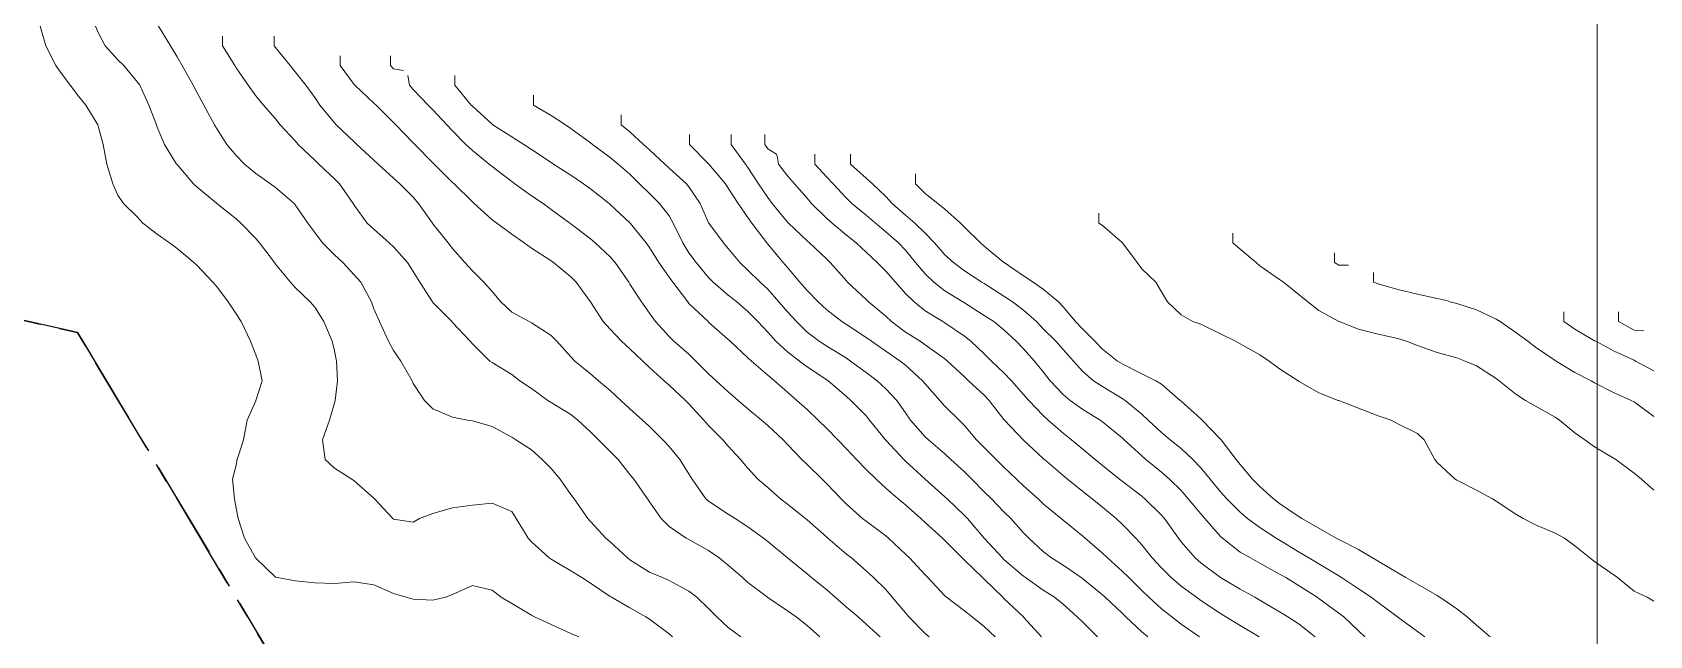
# Model space of a CAD drawing. Header units: centimetres. Extents: x 0 to 642158, y -847 to 649707.
# Drawn here: x 616827.08 to 616868.15, y 621720.28 to 621735.6 of the extents above; entities that cross this region are included whole.
import ezdxf

# ---------------------------------------------------------------- set-up
doc = ezdxf.new("R2010")
doc.units = ezdxf.units.CM
doc.header["$MEASUREMENT"] = 0
doc.linetypes.add('CENTERX2', pattern=[4, 2.5, -0.5, 0.5, -0.5])
doc.layers.add('MEV_grille', color=254, linetype='Continuous', lineweight=9)
doc.layers.add('WAL_topographie 0.5', color=253, linetype='Continuous', lineweight=20)
doc.layers.add('SPW_parcellaire cadastral', color=7, linetype='CENTERX2', lineweight=25, true_color=0xff0542)

# ---------------------------------------------------------------- blocks, each defined once
blk = doc.blocks.new('*U112')
at = {"layer": 'MEV_grille', "transparency": 33554687}
blk.add_lwpolyline([(0, 1825.476), (0, -1825.476)], dxfattribs=at)
blk = doc.blocks.new('*U113')
at = {"layer": 'MEV_grille', "color": 0, "linetype": 'ByBlock', "lineweight": -2, "transparency": 16777216}
blk.add_blockref('*U112', (1500, 0), dxfattribs=at)

msp = doc.modelspace()

# ---------------------------------------------------------------- linework, layer by layer
at = {"layer": 'SPW_parcellaire cadastral'}
for points in [[(616832.229, 621691.909), (616820.011, 621694.313), (616807.906, 621696.915), (616809.227, 621732.234), (616828.226, 621727.97), (616836.133, 621714.753), (616838.782, 621716.903), (616845.324, 621709.799), (616842.355, 621707.528), (616840.926, 621706.383), (616836.606, 621703.754), (616833.615, 621701.934), (616832.229, 621691.909)], [(617026.55, 621695.517), (617027.04, 621693.245), (617027.56, 621690.821), (617028.977, 621680.686), (617026.486, 621672.168), (617025.539, 621667.29), (617024.22, 621660.497), (617023.1, 621654.723), (617022.671, 621652.516), (616942.551, 621668.867), (616865.054, 621684.753), (616865.536, 621687.229), (616848.273, 621706.653), (616845.324, 621709.799), (616838.782, 621716.903), (616836.133, 621714.753), (616828.226, 621727.97), (616809.227, 621732.234)]]:
    msp.add_lwpolyline(points, dxfattribs=at)
at = {"layer": 'WAL_topographie 0.5'}
for points in [[(616840.953, 621720.25), (616840.75, 621720.333), (616840.25, 621720.557), (616839.831, 621720.75), (616839.75, 621720.798), (616839.25, 621721.09), (616838.986, 621721.25), (616838.75, 621721.429), (616838.25, 621721.546), (616837.75, 621721.319), (616837.566, 621721.25), (616837.25, 621721.176), (616836.75, 621721.206), (616836.568, 621721.25), (616836.25, 621721.346), (616835.75, 621721.566), (616835.25, 621721.641), (616834.75, 621721.601), (616834.25, 621721.617), (616833.75, 621721.664), (616833.303, 621721.75), (616833.25, 621721.765), (616832.75, 621722.24), (616832.744, 621722.25), (616832.461, 621722.75), (616832.3, 621723.25), (616832.25, 621723.511), (616832.207, 621723.75), (616832.161, 621724.25), (616832.25, 621724.605), (616832.275, 621724.75), (616832.439, 621725.25), (616832.533, 621725.75), (616832.75, 621726.242), (616832.753, 621726.25), (616832.911, 621726.75), (616832.809, 621727.25), (616832.75, 621727.405), (616832.617, 621727.75), (616832.378, 621728.25), (616832.25, 621728.448), (616832.048, 621728.75), (616831.75, 621729.147), (616831.657, 621729.25), (616831.25, 621729.68), (616831.181, 621729.75), (616830.75, 621730.107), (616830.559, 621730.25), (616830.25, 621730.471), (616829.886, 621730.75), (616829.75, 621730.905), (616829.39, 621731.25), (616829.25, 621731.462), (616829.117, 621731.75), (616828.966, 621732.25), (616828.873, 621732.75), (616828.75, 621733.214), (616828.739, 621733.25), (616828.438, 621733.75), (616828.25, 621733.978), (616828.034, 621734.25), (616827.75, 621734.64), (616827.676, 621734.75), (616827.422, 621735.25), (616827.273, 621735.75)], [(616843.329, 621720.25), (616843.25, 621720.326), (616842.75, 621720.692), (616842.659, 621720.75), (616842.25, 621720.983), (616841.786, 621721.25), (616841.75, 621721.272), (616841.25, 621721.607), (616841.032, 621721.75), (616840.75, 621721.924), (616840.25, 621722.214), (616840.201, 621722.25), (616839.75, 621722.656), (616839.667, 621722.75), (616839.363, 621723.25), (616839.25, 621723.43), (616838.75, 621723.639), (616838.25, 621723.588), (616837.75, 621723.519), (616837.25, 621723.376), (616836.905, 621723.25), (616836.75, 621723.16), (616836.25, 621723.233), (616836.228, 621723.25), (616835.768, 621723.75), (616835.75, 621723.771), (616835.25, 621724.211), (616835.192, 621724.25), (616834.75, 621724.533), (616834.514, 621724.75), (616834.443, 621725.25), (616834.624, 621725.75), (616834.75, 621726.185), (616834.77, 621726.25), (616834.825, 621726.75), (616834.803, 621727.25), (616834.75, 621727.507), (616834.693, 621727.75), (616834.475, 621728.25), (616834.25, 621728.618), (616834.131, 621728.75), (616833.75, 621729.117), (616833.634, 621729.25), (616833.25, 621729.71), (616833.222, 621729.75), (616832.843, 621730.25), (616832.75, 621730.364), (616832.375, 621730.75), (616832.25, 621730.858), (616831.763, 621731.25), (616831.75, 621731.26), (616831.25, 621731.674), (616831.173, 621731.75), (616830.75, 621732.239), (616830.741, 621732.25), (616830.432, 621732.75), (616830.25, 621733.186), (616830.229, 621733.25), (616830.036, 621733.75), (616829.803, 621734.25), (616829.75, 621734.331), (616829.4, 621734.75), (616829.25, 621734.899), (616828.925, 621735.25), (616828.75, 621735.591), (616828.68, 621735.75)], [(616845.068, 621720.25), (616844.75, 621720.483), (616844.459, 621720.75), (616844.25, 621720.965), (616843.955, 621721.25), (616843.75, 621721.402), (616843.25, 621721.675), (616843.077, 621721.75), (616842.75, 621721.888), (616842.25, 621722.203), (616842.192, 621722.25), (616841.75, 621722.66), (616841.641, 621722.75), (616841.25, 621723.178), (616841.183, 621723.25), (616840.834, 621723.75), (616840.75, 621723.858), (616840.477, 621724.25), (616840.25, 621724.522), (616840.026, 621724.75), (616839.75, 621724.993), (616839.351, 621725.25), (616839.25, 621725.318), (616838.75, 621725.587), (616838.25, 621725.727), (616838.128, 621725.75), (616837.75, 621725.827), (616837.25, 621726.033), (616837.035, 621726.25), (616836.75, 621726.682), (616836.718, 621726.75), (616836.43, 621727.25), (616836.25, 621727.513), (616836.121, 621727.75), (616835.888, 621728.25), (616835.75, 621728.574), (616835.686, 621728.75), (616835.415, 621729.25), (616835.25, 621729.44), (616834.964, 621729.75), (616834.75, 621729.947), (616834.446, 621730.25), (616834.25, 621730.517), (616834.076, 621730.75), (616833.75, 621731.216), (616833.721, 621731.25), (616833.25, 621731.657), (616833.122, 621731.75), (616832.75, 621732.014), (616832.46, 621732.25), (616832.25, 621732.47), (616832.015, 621732.75), (616831.75, 621733.162), (616831.699, 621733.25), (616831.43, 621733.75), (616831.25, 621734.076), (616831.158, 621734.25), (616830.881, 621734.75), (616830.75, 621734.977), (616830.585, 621735.25), (616830.277, 621735.75)], [(616847.077, 621720.25), (616846.75, 621720.537), (616846.47, 621720.75), (616846.25, 621720.903), (616845.75, 621721.246), (616845.745, 621721.25), (616845.25, 621721.626), (616845.111, 621721.75), (616844.75, 621722.067), (616844.514, 621722.25), (616844.25, 621722.438), (616843.75, 621722.718), (616843.684, 621722.75), (616843.25, 621723.05), (616843.047, 621723.25), (616842.75, 621723.673), (616842.695, 621723.75), (616842.347, 621724.25), (616842.25, 621724.37), (616841.95, 621724.75), (616841.75, 621724.951), (616841.455, 621725.25), (616841.25, 621725.452), (616840.931, 621725.75), (616840.75, 621725.889), (616840.25, 621726.197), (616840.165, 621726.25), (616839.75, 621726.548), (616839.453, 621726.75), (616839.25, 621726.906), (616838.75, 621727.21), (616838.696, 621727.25), (616838.25, 621727.684), (616838.197, 621727.75), (616837.75, 621728.23), (616837.731, 621728.25), (616837.25, 621728.738), (616837.24, 621728.75), (616836.914, 621729.25), (616836.75, 621729.522), (616836.601, 621729.75), (616836.25, 621730.146), (616836.139, 621730.25), (616835.75, 621730.598), (616835.577, 621730.75), (616835.25, 621731.205), (616835.226, 621731.25), (616834.875, 621731.75), (616834.75, 621731.873), (616834.355, 621732.25), (616834.25, 621732.35), (616833.83, 621732.75), (616833.75, 621732.838), (616833.372, 621733.25), (616833.25, 621733.4), (616832.943, 621733.75), (616832.75, 621733.98), (616832.555, 621734.25), (616832.25, 621734.697), (616832.217, 621734.75), (616831.908, 621735.25), (616831.908, 621735.5)], [(616848.605, 621720.25), (616848.25, 621720.565), (616848.049, 621720.75), (616847.75, 621721.002), (616847.462, 621721.25), (616847.25, 621721.438), (616846.86, 621721.75), (616846.75, 621721.847), (616846.256, 621722.25), (616846.25, 621722.255), (616845.75, 621722.665), (616845.645, 621722.75), (616845.25, 621723.036), (616844.921, 621723.25), (616844.75, 621723.358), (616844.25, 621723.687), (616844.179, 621723.75), (616843.831, 621724.25), (616843.75, 621724.385), (616843.519, 621724.75), (616843.25, 621725.077), (616843.091, 621725.25), (616842.75, 621725.587), (616842.572, 621725.75), (616842.25, 621726.036), (616842.024, 621726.25), (616841.75, 621726.504), (616841.457, 621726.75), (616841.25, 621726.921), (616840.852, 621727.25), (616840.75, 621727.353), (616840.392, 621727.75), (616840.25, 621727.9), (616839.75, 621728.222), (616839.693, 621728.25), (616839.25, 621728.492), (616838.975, 621728.75), (616838.75, 621729.011), (616838.538, 621729.25), (616838.25, 621729.541), (616838.061, 621729.75), (616837.75, 621730.104), (616837.636, 621730.25), (616837.25, 621730.732), (616837.236, 621730.75), (616836.885, 621731.25), (616836.75, 621731.407), (616836.409, 621731.75), (616836.25, 621731.89), (616835.857, 621732.25), (616835.75, 621732.351), (616835.32, 621732.75), (616835.25, 621732.813), (616834.792, 621733.25), (616834.75, 621733.294), (616834.379, 621733.75), (616834.25, 621733.938), (616834.019, 621734.25), (616833.75, 621734.594), (616833.626, 621734.75), (616833.25, 621735.214), (616833.221, 621735.25), (616833.221, 621735.5)], [(616849.85, 621720.25), (616849.75, 621720.332), (616849.335, 621720.75), (616849.25, 621720.853), (616848.909, 621721.25), (616848.75, 621721.446), (616848.434, 621721.75), (616848.25, 621721.921), (616847.876, 621722.25), (616847.75, 621722.346), (616847.281, 621722.75), (616847.25, 621722.777), (616846.75, 621723.219), (616846.71, 621723.25), (616846.25, 621723.615), (616846.075, 621723.75), (616845.75, 621724.042), (616845.502, 621724.25), (616845.25, 621724.528), (616845.062, 621724.75), (616844.75, 621725.087), (616844.613, 621725.25), (616844.25, 621725.614), (616844.13, 621725.75), (616843.75, 621726.16), (616843.661, 621726.25), (616843.25, 621726.637), (616843.124, 621726.75), (616842.75, 621727.084), (616842.577, 621727.25), (616842.25, 621727.557), (616842.037, 621727.75), (616841.75, 621728.057), (616841.576, 621728.25), (616841.25, 621728.75), (616841.25, 621728.75), (616840.889, 621729.25), (616840.75, 621729.389), (616840.311, 621729.75), (616840.25, 621729.791), (616839.75, 621730.117), (616839.567, 621730.25), (616839.25, 621730.474), (616838.87, 621730.75), (616838.75, 621730.834), (616838.298, 621731.25), (616838.25, 621731.292), (616837.789, 621731.75), (616837.75, 621731.784), (616837.28, 621732.25), (616837.25, 621732.281), (616836.787, 621732.75), (616836.75, 621732.788), (616836.304, 621733.25), (616836.25, 621733.308), (616835.804, 621733.75), (616835.75, 621733.801), (616835.267, 621734.25), (616835.25, 621734.268), (616834.892, 621734.75), (616834.892, 621735)], [(616836.5, 621734.626), (616836.25, 621734.671), (616836.169, 621734.75), (616836.169, 621735)], [(616851.525, 621720.25), (616851.25, 621720.51), (616850.941, 621720.75), (616850.75, 621720.907), (616850.288, 621721.25), (616850.25, 621721.283), (616849.821, 621721.75), (616849.75, 621721.82), (616849.351, 621722.25), (616849.25, 621722.346), (616848.815, 621722.75), (616848.75, 621722.807), (616848.25, 621723.182), (616848.161, 621723.25), (616847.75, 621723.614), (616847.616, 621723.75), (616847.25, 621724.134), (616847.13, 621724.25), (616846.75, 621724.62), (616846.619, 621724.75), (616846.25, 621725.133), (616846.142, 621725.25), (616845.75, 621725.616), (616845.594, 621725.75), (616845.25, 621726.032), (616845, 621726.25), (616844.75, 621726.465), (616844.443, 621726.75), (616844.25, 621726.927), (616843.927, 621727.25), (616843.75, 621727.42), (616843.369, 621727.75), (616843.25, 621727.869), (616842.902, 621728.25), (616842.75, 621728.466), (616842.545, 621728.75), (616842.25, 621729.205), (616842.222, 621729.25), (616841.876, 621729.75), (616841.75, 621729.896), (616841.371, 621730.25), (616841.25, 621730.353), (616840.75, 621730.73), (616840.723, 621730.75), (616840.25, 621731.099), (616840.046, 621731.25), (616839.75, 621731.446), (616839.325, 621731.75), (616839.25, 621731.805), (616838.75, 621732.192), (616838.679, 621732.25), (616838.25, 621732.592), (616838.082, 621732.75), (616837.75, 621733.096), (616837.606, 621733.25), (616837.25, 621733.627), (616837.131, 621733.75), (616836.75, 621734.148), (616836.654, 621734.25), (616836.611, 621734.5)], [(616852.707, 621720.25), (616852.25, 621720.744), (616852.244, 621720.75), (616851.75, 621721.219), (616851.72, 621721.25), (616851.25, 621721.71), (616851.205, 621721.75), (616850.75, 621722.195), (616850.693, 621722.25), (616850.25, 621722.695), (616850.189, 621722.75), (616849.75, 621723.146), (616849.641, 621723.25), (616849.25, 621723.596), (616849.063, 621723.75), (616848.75, 621724.025), (616848.503, 621724.25), (616848.25, 621724.499), (616848.003, 621724.75), (616847.75, 621725.022), (616847.531, 621725.25), (616847.25, 621725.539), (616847.035, 621725.75), (616846.75, 621726.019), (616846.493, 621726.25), (616846.25, 621726.457), (616845.92, 621726.75), (616845.75, 621726.893), (616845.34, 621727.25), (616845.25, 621727.334), (616844.796, 621727.75), (616844.75, 621727.794), (616844.25, 621728.24), (616844.239, 621728.25), (616843.75, 621728.711), (616843.719, 621728.75), (616843.338, 621729.25), (616843.25, 621729.375), (616842.985, 621729.75), (616842.75, 621730.136), (616842.668, 621730.25), (616842.256, 621730.75), (616842.25, 621730.757), (616841.75, 621731.227), (616841.722, 621731.25), (616841.25, 621731.621), (616841.071, 621731.75), (616840.75, 621731.972), (616840.311, 621732.25), (616840.25, 621732.292), (616839.75, 621732.62), (616839.558, 621732.75), (616839.25, 621732.938), (616838.774, 621733.25), (616838.75, 621733.266), (616838.25, 621733.721), (616838.224, 621733.75), (616837.806, 621734.25), (616837.806, 621734.5)], [(616854.123, 621720.25), (616853.75, 621720.616), (616853.613, 621720.75), (616853.25, 621721.072), (616853.034, 621721.25), (616852.75, 621721.434), (616852.295, 621721.75), (616852.25, 621721.783), (616851.75, 621722.213), (616851.711, 621722.25), (616851.25, 621722.749), (616851.249, 621722.75), (616850.826, 621723.25), (616850.75, 621723.331), (616850.309, 621723.75), (616850.25, 621723.804), (616849.75, 621724.249), (616849.748, 621724.25), (616849.25, 621724.707), (616849.206, 621724.75), (616848.75, 621725.238), (616848.739, 621725.25), (616848.339, 621725.75), (616848.25, 621725.855), (616847.865, 621726.25), (616847.75, 621726.35), (616847.288, 621726.75), (616847.25, 621726.776), (616846.75, 621727.106), (616846.557, 621727.25), (616846.25, 621727.48), (616845.954, 621727.75), (616845.75, 621727.978), (616845.496, 621728.25), (616845.25, 621728.508), (616844.966, 621728.75), (616844.75, 621728.92), (616844.367, 621729.25), (616844.25, 621729.369), (616843.932, 621729.75), (616843.75, 621729.996), (616843.594, 621730.25), (616843.353, 621730.75), (616843.25, 621730.932), (616843.002, 621731.25), (616842.75, 621731.504), (616842.497, 621731.75), (616842.25, 621731.99), (616841.956, 621732.25), (616841.75, 621732.42), (616841.305, 621732.75), (616841.25, 621732.79), (616840.75, 621733.156), (616840.618, 621733.25), (616840.25, 621733.484), (616839.806, 621733.75), (616839.806, 621734)], [(616855.404, 621720.25), (616855.25, 621720.371), (616854.844, 621720.75), (616854.75, 621720.844), (616854.324, 621721.25), (616854.25, 621721.314), (616853.75, 621721.719), (616853.708, 621721.75), (616853.25, 621722.069), (616852.961, 621722.25), (616852.75, 621722.412), (616852.386, 621722.75), (616852.25, 621722.89), (616851.925, 621723.25), (616851.75, 621723.421), (616851.431, 621723.75), (616851.25, 621723.929), (616850.936, 621724.25), (616850.75, 621724.433), (616850.4, 621724.75), (616850.25, 621724.89), (616849.83, 621725.25), (616849.75, 621725.328), (616849.378, 621725.75), (616849.25, 621725.93), (616849.029, 621726.25), (616848.75, 621726.547), (616848.53, 621726.75), (616848.25, 621726.961), (616847.852, 621727.25), (616847.75, 621727.318), (616847.25, 621727.629), (616847.057, 621727.75), (616846.75, 621727.983), (616846.481, 621728.25), (616846.25, 621728.496), (616846.033, 621728.75), (616845.75, 621729.071), (616845.558, 621729.25), (616845.25, 621729.558), (616845.046, 621729.75), (616844.75, 621730.107), (616844.626, 621730.25), (616844.253, 621730.75), (616844.25, 621730.756), (616844.032, 621731.25), (616843.75, 621731.672), (616843.687, 621731.75), (616843.25, 621732.149), (616843.142, 621732.25), (616842.75, 621732.608), (616842.596, 621732.75), (616842.25, 621733.066), (616842.027, 621733.25), (616842.027, 621733.5)], [(616856.717, 621720.25), (616856.25, 621720.568), (616856.011, 621720.75), (616855.75, 621720.96), (616855.429, 621721.25), (616855.25, 621721.423), (616854.918, 621721.75), (616854.75, 621721.917), (616854.377, 621722.25), (616854.25, 621722.373), (616853.816, 621722.75), (616853.75, 621722.806), (616853.25, 621723.206), (616853.2, 621723.25), (616852.75, 621723.627), (616852.618, 621723.75), (616852.25, 621724.084), (616852.072, 621724.25), (616851.75, 621724.554), (616851.552, 621724.75), (616851.25, 621725.051), (616851.053, 621725.25), (616850.75, 621725.612), (616850.613, 621725.75), (616850.25, 621726.104), (616850.12, 621726.25), (616849.75, 621726.671), (616849.685, 621726.75), (616849.25, 621727.142), (616849.114, 621727.25), (616848.75, 621727.498), (616848.388, 621727.75), (616848.25, 621727.85), (616847.75, 621728.174), (616847.635, 621728.25), (616847.25, 621728.552), (616847.03, 621728.75), (616846.75, 621729.043), (616846.563, 621729.25), (616846.25, 621729.622), (616846.143, 621729.75), (616845.75, 621730.219), (616845.725, 621730.25), (616845.351, 621730.75), (616845.25, 621730.892), (616844.998, 621731.25), (616844.75, 621731.636), (616844.675, 621731.75), (616844.252, 621732.25), (616844.25, 621732.253), (616843.767, 621732.75), (616843.767, 621733)], [(616858.229, 621720.25), (616857.75, 621720.533), (616857.388, 621720.75), (616857.25, 621720.835), (616856.75, 621721.166), (616856.637, 621721.25), (616856.25, 621721.536), (616855.998, 621721.75), (616855.75, 621721.994), (616855.51, 621722.25), (616855.25, 621722.583), (616855.096, 621722.75), (616854.75, 621723.109), (616854.598, 621723.25), (616854.25, 621723.536), (616853.988, 621723.75), (616853.75, 621723.939), (616853.361, 621724.25), (616853.25, 621724.341), (616852.782, 621724.75), (616852.75, 621724.778), (616852.25, 621725.243), (616852.242, 621725.25), (616851.763, 621725.75), (616851.75, 621725.765), (616851.376, 621726.25), (616851.25, 621726.379), (616850.848, 621726.75), (616850.75, 621726.844), (616850.319, 621727.25), (616850.25, 621727.306), (616849.75, 621727.663), (616849.619, 621727.75), (616849.25, 621727.985), (616848.894, 621728.25), (616848.75, 621728.387), (616848.313, 621728.75), (616848.25, 621728.81), (616847.781, 621729.25), (616847.75, 621729.283), (616847.34, 621729.75), (616847.25, 621729.834), (616846.808, 621730.25), (616846.75, 621730.3), (616846.276, 621730.75), (616846.25, 621730.777), (616845.863, 621731.25), (616845.75, 621731.398), (616845.514, 621731.75), (616845.25, 621732.162), (616845.189, 621732.25), (616844.819, 621732.75), (616844.819, 621733)], [(616859.653, 621720.25), (616859.25, 621720.564), (616858.959, 621720.75), (616858.75, 621720.881), (616858.25, 621721.175), (616858.121, 621721.25), (616857.75, 621721.46), (616857.25, 621721.749), (616857.248, 621721.75), (616856.75, 621722.127), (616856.607, 621722.25), (616856.25, 621722.661), (616856.182, 621722.75), (616855.826, 621723.25), (616855.75, 621723.338), (616855.331, 621723.75), (616855.25, 621723.817), (616854.75, 621724.198), (616854.683, 621724.25), (616854.25, 621724.6), (616854.066, 621724.75), (616853.75, 621725.012), (616853.467, 621725.25), (616853.25, 621725.42), (616852.876, 621725.75), (616852.75, 621725.863), (616852.379, 621726.25), (616852.25, 621726.403), (616851.945, 621726.75), (616851.75, 621726.953), (616851.433, 621727.25), (616851.25, 621727.429), (616850.912, 621727.75), (616850.75, 621727.878), (616850.25, 621728.218), (616850.197, 621728.25), (616849.75, 621728.526), (616849.467, 621728.75), (616849.25, 621728.967), (616848.996, 621729.25), (616848.75, 621729.532), (616848.531, 621729.75), (616848.25, 621730.015), (616847.999, 621730.25), (616847.75, 621730.447), (616847.385, 621730.75), (616847.25, 621730.872), (616846.865, 621731.25), (616846.75, 621731.384), (616846.434, 621731.75), (616846.25, 621731.954), (616846.023, 621732.25), (616846, 621732.418), (616845.974, 621732.5), (616845.75, 621732.636), (616845.677, 621732.75), (616845.677, 621733)], [(616860.918, 621720.25), (616860.75, 621720.401), (616860.377, 621720.75), (616860.25, 621720.848), (616859.75, 621721.222), (616859.708, 621721.25), (616859.25, 621721.54), (616858.905, 621721.75), (616858.75, 621721.839), (616858.25, 621722.119), (616858.008, 621722.25), (616857.75, 621722.399), (616857.299, 621722.75), (616857.25, 621722.796), (616856.849, 621723.25), (616856.75, 621723.366), (616856.432, 621723.75), (616856.25, 621723.959), (616855.954, 621724.25), (616855.75, 621724.43), (616855.357, 621724.75), (616855.25, 621724.841), (616854.802, 621725.25), (616854.75, 621725.299), (616854.25, 621725.707), (616854.19, 621725.75), (616853.75, 621726.02), (616853.434, 621726.25), (616853.25, 621726.403), (616852.927, 621726.75), (616852.75, 621726.974), (616852.527, 621727.25), (616852.25, 621727.56), (616852.063, 621727.75), (616851.75, 621728.038), (616851.491, 621728.25), (616851.25, 621728.409), (616850.75, 621728.725), (616850.709, 621728.75), (616850.25, 621729.03), (616849.966, 621729.25), (616849.75, 621729.461), (616849.505, 621729.75), (616849.25, 621730.061), (616849.072, 621730.25), (616848.75, 621730.533), (616848.486, 621730.75), (616848.25, 621730.949), (616847.891, 621731.25), (616847.75, 621731.386), (616847.413, 621731.75), (616847.25, 621731.922), (616846.95, 621732.25), (616846.95, 621732.5)], [(616862.434, 621720.25), (616862.25, 621720.381), (616861.75, 621720.746), (616861.745, 621720.75), (616861.25, 621721.119), (616861.074, 621721.25), (616860.75, 621721.463), (616860.318, 621721.75), (616860.25, 621721.792), (616859.75, 621722.097), (616859.495, 621722.25), (616859.25, 621722.397), (616858.75, 621722.698), (616858.663, 621722.75), (616858.25, 621723.021), (616857.938, 621723.25), (616857.75, 621723.409), (616857.411, 621723.75), (616857.25, 621723.928), (616856.986, 621724.25), (616856.75, 621724.538), (616856.549, 621724.75), (616856.25, 621725.029), (616855.975, 621725.25), (616855.75, 621725.435), (616855.409, 621725.75), (616855.25, 621725.899), (616854.828, 621726.25), (616854.75, 621726.301), (616854.25, 621726.604), (616854.027, 621726.75), (616853.75, 621726.983), (616853.513, 621727.25), (616853.25, 621727.546), (616853.066, 621727.75), (616852.75, 621728.071), (616852.577, 621728.25), (616852.25, 621728.54), (616851.969, 621728.75), (616851.75, 621728.899), (616851.25, 621729.214), (616851.187, 621729.25), (616850.75, 621729.539), (616850.466, 621729.75), (616850.25, 621729.949), (616849.989, 621730.25), (616849.75, 621730.493), (616849.489, 621730.75), (616849.25, 621730.955), (616848.914, 621731.25), (616848.75, 621731.424), (616848.416, 621731.75), (616848.25, 621731.89), (616847.853, 621732.25), (616847.853, 621732.5)], [(616864.098, 621720.25), (616863.75, 621720.54), (616863.515, 621720.75), (616863.25, 621720.957), (616862.819, 621721.25), (616862.75, 621721.297), (616862.25, 621721.58), (616861.957, 621721.75), (616861.75, 621721.875), (616861.25, 621722.17), (616861.108, 621722.25), (616860.75, 621722.461), (616860.25, 621722.716), (616860.187, 621722.75), (616859.75, 621723.008), (616859.316, 621723.25), (616859.25, 621723.291), (616858.75, 621723.629), (616858.594, 621723.75), (616858.25, 621724.065), (616858.062, 621724.25), (616857.75, 621724.619), (616857.647, 621724.75), (616857.262, 621725.25), (616857.25, 621725.264), (616856.787, 621725.75), (616856.75, 621725.784), (616856.25, 621726.23), (616856.228, 621726.25), (616855.75, 621726.661), (616855.607, 621726.75), (616855.25, 621726.921), (616854.75, 621727.174), (616854.635, 621727.25), (616854.25, 621727.552), (616854.055, 621727.75), (616853.75, 621728.059), (616853.563, 621728.25), (616853.25, 621728.628), (616853.131, 621728.75), (616852.75, 621729.076), (616852.488, 621729.25), (616852.25, 621729.412), (616851.752, 621729.75), (616851.75, 621729.752), (616851.25, 621730.168), (616851.153, 621730.25), (616850.75, 621730.65), (616850.648, 621730.75), (616850.25, 621731.107), (616850.07, 621731.25), (616849.75, 621731.507), (616849.505, 621731.75), (616849.505, 621732)], [(616868.25, 621721.155), (616868.088, 621721.25), (616867.75, 621721.403), (616867.331, 621721.75), (616867.25, 621721.812), (616866.75, 621722.157), (616866.625, 621722.25), (616866.25, 621722.56), (616865.983, 621722.75), (616865.75, 621722.881), (616865.25, 621723.09), (616864.934, 621723.25), (616864.75, 621723.361), (616864.25, 621723.694), (616864.153, 621723.75), (616863.75, 621723.97), (616863.25, 621724.221), (616863.209, 621724.25), (616862.75, 621724.675), (616862.688, 621724.75), (616862.42, 621725.25), (616862.25, 621725.407), (616861.75, 621725.656), (616861.579, 621725.75), (616861.25, 621725.858), (616860.75, 621726.055), (616860.25, 621726.246), (616860.238, 621726.25), (616859.75, 621726.445), (616859.25, 621726.73), (616859.222, 621726.75), (616858.75, 621727.051), (616858.484, 621727.25), (616858.25, 621727.403), (616857.75, 621727.684), (616857.628, 621727.75), (616857.25, 621727.941), (616856.75, 621728.187), (616856.55, 621728.25), (616856.25, 621728.42), (616855.905, 621728.75), (616855.75, 621729.01), (616855.607, 621729.25), (616855.25, 621729.591), (616855.137, 621729.75), (616854.76, 621730.25), (616854.75, 621730.259), (616854.25, 621730.688), (616854.16, 621730.75), (616854.16, 621731)], [(616868.25, 621723.971), (616867.938, 621724.25), (616867.75, 621724.399), (616867.287, 621724.75), (616867.25, 621724.776), (616866.75, 621725.067), (616866.498, 621725.25), (616866.25, 621725.429), (616865.856, 621725.75), (616865.75, 621725.82), (616865.25, 621726.101), (616864.995, 621726.25), (616864.75, 621726.405), (616864.323, 621726.75), (616864.25, 621726.807), (616863.75, 621727.129), (616863.465, 621727.25), (616863.25, 621727.33), (616862.75, 621727.469), (616862.25, 621727.642), (616861.971, 621727.75), (616861.75, 621727.818), (616861.25, 621727.929), (616860.75, 621728.061), (616860.261, 621728.25), (616860.25, 621728.254), (616859.75, 621728.531), (616859.464, 621728.75), (616859.25, 621728.931), (616858.847, 621729.25), (616858.75, 621729.32), (616858.25, 621729.664), (616858.152, 621729.75), (616857.75, 621730.088), (616857.562, 621730.25), (616857.562, 621730.5)], [(616860.5, 621729.682), (616860.25, 621729.684), (616860.141, 621729.75), (616860.141, 621730)], [(616868.25, 621725.838), (616867.75, 621726.21), (616867.674, 621726.25), (616867.25, 621726.444), (616866.75, 621726.699), (616866.664, 621726.75), (616866.25, 621726.961), (616865.773, 621727.25), (616865.75, 621727.263), (616865.25, 621727.6), (616865.05, 621727.75), (616864.75, 621727.974), (616864.348, 621728.25), (616864.25, 621728.314), (616863.75, 621728.548), (616863.25, 621728.707), (616863.083, 621728.75), (616863, 621728.786), (616862.75, 621728.834), (616862.25, 621728.95), (616861.75, 621729.069), (616861.25, 621729.209), (616861.138, 621729.25), (616861.138, 621729.5)], [(616868.25, 621726.999), (616867.784, 621727.25), (616867.75, 621727.267), (616867.25, 621727.503), (616866.777, 621727.75), (616866.75, 621727.765), (616866.25, 621728.055), (616865.966, 621728.25), (616865.966, 621728.5)], [(616868, 621728.028), (616867.75, 621728.029), (616867.36, 621728.25), (616867.36, 621728.5)]]:
    msp.add_lwpolyline(points, dxfattribs=at)

# ---------------------------------------------------------------- block references
at = {"layer": 'MEV_grille', "transparency": 33554687}
msp.add_blockref('*U113', (615366.814, 620593.644), dxfattribs=at)

doc.saveas('drawing.dxf')
